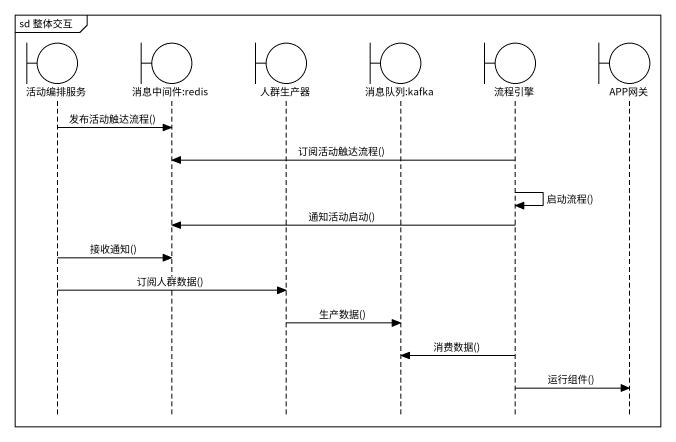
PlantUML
@startuml
mainframe sd 整体交互
hide footbox
boundary 活动编排服务
boundary "消息中间件:redis" as 消息中间件_redis
boundary 人群生产器
boundary "消息队列:kafka" as 消息队列_kafka
boundary 流程引擎
boundary APP网关

活动编排服务 -> 消息中间件_redis : 发布活动触达流程()
流程引擎 -> 消息中间件_redis : 订阅活动触达流程()
流程引擎 -> 流程引擎 : 启动流程()
流程引擎 -> 消息中间件_redis : 通知活动启动()
活动编排服务 -> 消息中间件_redis : 接收通知()
活动编排服务 -> 人群生产器 : 订阅人群数据()
人群生产器 -> 消息队列_kafka : 生产数据()
流程引擎 -> 消息队列_kafka : 消费数据()
流程引擎 -> APP网关 : 运行组件()
@enduml
